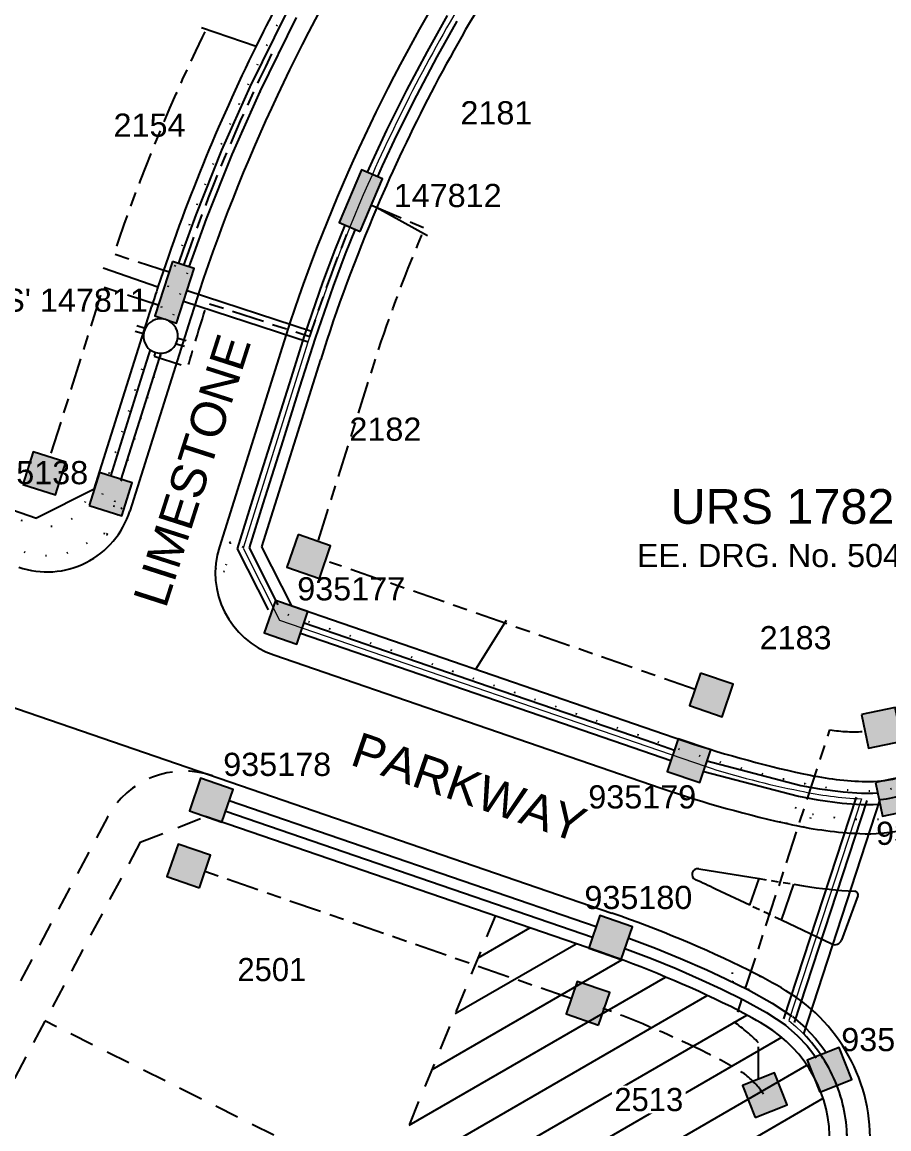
# Model space of a CAD drawing. Header units: metres. Extents: x 305809 to 306184, y 6275996 to 6276634.
# Drawn here: x 306043.4 to 306118.3, y 6276413.2 to 6276508.8 of the extents above; entities that cross this region are included whole.
import ezdxf
from ezdxf.enums import TextEntityAlignment as Align

# ---------------------------------------------------------------- set-up
doc = ezdxf.new("R2010")
doc.units = ezdxf.units.M
doc.header["$LTSCALE"] = 0.7
for name, pattern in [('Cable Exist UG', [8.2, 4, -1.2, 1.8, -1.2]), ('Dash', [5, 3, -2]), ('DOT', [6.35, 0, -6.35])]:
    doc.linetypes.add(name, pattern=pattern)
doc.layers.get('0').update_dxf_attribs({"color": 6})
for name, color, linetype in [('_User Miscellaneous1', 3, 'Continuous'), ('_User Miscellaneous11', 7, 'Continuous'), ('_User Miscellaneous3', 11, 'Continuous'), ('_User Miscellaneous6', 7, 'Continuous'), ('_User Miscellaneous7', 150, 'Continuous'), ('_User Miscellaneous8', 7, 'Continuous'), ('_User Miscellaneous9', 8, 'Continuous'), ('_User_LV_Exist', 7, 'Continuous'), ('_User_SL_Exist', 7, 'Continuous'), ('Cadastre Developer_SP_EXT', 4, 'Continuous'), ('Cadastre Roads_SP_EXT', 8, 'Continuous'), ('Equip_LV_NEW', 5, 'Continuous'), ('Mains_HV_NEW_V17', 2, 'Continuous'), ('Mains_LV_NEW_T84', 2, 'Continuous'), ('SupportsUG_SP_LV_EXT', 7, 'Continuous'), ('SupportsUG_SP_LV_SL_EXT', 7, 'Continuous'), ('Trench_SP_NEW', 2, 'Continuous'), ('UG_Details_SP_MISC', 7, 'Continuous')]:
    doc.layers.add(name, color=color, linetype=linetype)
doc.styles.add('ARIAL', font='arial.ttf', dxfattribs={"height": 2})
doc.styles.add('ARIAL 3.0', font='arial.ttf', dxfattribs={"height": 3})
doc.styles.add('COLUMN_LABEL', font='arial.ttf')
doc.styles.add('Dot', font='dotfont.shx', dxfattribs={"height": 2})
doc.styles.add('POLE_LABEL', font='arial.ttf')
doc.styles.get("Standard").update_dxf_attribs({"font": 'arial.ttf'})
doc.styles.add('style1', font='iso3098b.shx')
doc.linetypes.add('Cable New UG', pattern='A,8,-1,["x",style1,S=3.5,R=0,X=0.35,Y=-1],-3.5', length=12.5)
doc.linetypes.add('IE Trench HV', pattern='A,8,-2,["/",style1,S=2.5,R=0,X=0.1,Y=-1],-4.5', length=14.5)

# ---------------------------------------------------------------- blocks, each defined once
blk = doc.blocks.new('*U46')
at = {"layer": '_User Miscellaneous7'}
blk.add_hatch(color=256, dxfattribs=at).paths.add_polyline_path([(7.485000000784918, -1.484999996043961), (7.484999999215193, 1.485000003956008), (4.514999999215082, 1.485000002386283), (4.515000000784807, -1.484999997613687)])
at = {"layer": '_User Miscellaneous8'}
blk.add_hatch(color=256, dxfattribs=at).paths.add_polyline_path([(1.485000000784918, -1.484999999215122), (1.484999999215193, 1.485000000784848), (-1.485000000784918, 1.484999999215123), (-1.484999999215193, -1.485000000784847)])
at = {"layer": '_User Miscellaneous7'}
blk.add_lwpolyline([(7.484999999215193, 1.485000003956008), (4.514999999215082, 1.485000002386283), (4.515000000784807, -1.484999997613686), (7.485000000784919, -1.484999996043961)], close=True, dxfattribs=at)
at = {"layer": '_User Miscellaneous8'}
blk.add_lwpolyline([(1.484999999215193, 1.485000000784848), (-1.485000000784918, 1.484999999215123), (-1.484999999215193, -1.485000000784847), (1.485000000784918, -1.484999999215122)], close=True, dxfattribs=at)
at = {"flags": 9}
for tag, style, p in [('STRUCTURE_PLANT_NUMBER', 'POLE_LABEL', (1.813241310185143, 0.03081449384802815)), ('STREET_CODE', 'COLUMN_LABEL', (1.813241310185143, -0.1999999999999063))]:
    blk.add_attdef(tag, text='', height=0.2, dxfattribs=dict(at, style=style)).set_placement(p, align=Align.MIDDLE_LEFT)
for tag, p in [('STATE', (1.813241310185143, -0.7999999999999063)), ('OWNED_BY', (1.813241310185143, -0.5999999999999064)), ('COLUMN_TYPE', (1.813241310185143, -0.3999999999999062)), ('USAGE', (1.813241310185143, -0.9999999999999063)), ('STREETNAME', (1.813241310185143, -1.599999999999906)), ('SUBURB', (1.813241310185143, -1.799999999999906)), ('LEGEND', (1.813241310185143, -1.199999999999906)), ('LOCATION', (1.813241310185143, -1.399999999999906)), ('NOTES', (1.813241310185143, -1.999999999999906))]:
    blk.add_attdef(tag, text='', height=0.2, dxfattribs=at).set_placement(p, align=Align.MIDDLE_LEFT)
at = {"flags": 1}
blk.add_attdef('Z', (1.813241310185143, -2.3509109006903), '', height=0.2, dxfattribs=at)
at = {"layer": '_User Miscellaneous6', "style": 'ARIAL', "flags": 8}
blk.add_attdef('ASSET_NUM', text='', height=2, dxfattribs=at).set_placement((2.000000000000094, 2.000000000000094), align=Align.MIDDLE_LEFT)
blk = doc.blocks.new('COLUMN_EXT')
at = {"layer": '_User Miscellaneous7'}
blk.add_hatch(color=256, dxfattribs=at).paths.add_polyline_path([(-7.48500000000015, 1.484999999999892), (-7.48500000000015, -1.485000000000078), (-4.515000000000038, -1.485000000000078), (-4.515000000000038, 1.484999999999892)])
at = {"layer": '_User Miscellaneous8'}
blk.add_hatch(color=256, dxfattribs=at).paths.add_polyline_path([(-1.48500000000015, 1.484999999999891), (-1.48500000000015, -1.485000000000079), (1.484999999999962, -1.485000000000079), (1.484999999999962, 1.484999999999891)])
at = {"layer": '_User Miscellaneous7'}
blk.add_lwpolyline([(-7.48500000000015, -1.485000000000078), (-4.515000000000038, -1.485000000000078), (-4.515000000000038, 1.484999999999892), (-7.48500000000015, 1.484999999999892)], close=True, dxfattribs=at)
at = {"layer": '_User Miscellaneous8'}
blk.add_lwpolyline([(-1.485000000000149, -1.485000000000079), (1.484999999999962, -1.485000000000079), (1.484999999999962, 1.484999999999891), (-1.485000000000149, 1.484999999999891)], close=True, dxfattribs=at)
at = {"flags": 9}
for tag, style, p in [('STRUCTURE_PLANT_NUMBER', 'POLE_LABEL', (1.813241310185049, 0.03081449384793444)), ('STREET_CODE', 'COLUMN_LABEL', (1.813241310185049, -0.2))]:
    blk.add_attdef(tag, text='', height=0.2, dxfattribs=dict(at, style=style)).set_placement(p, align=Align.MIDDLE_LEFT)
for tag, p in [('STATE', (1.813241310185049, -0.8)), ('OWNED_BY', (1.813241310185049, -0.6000000000000001)), ('COLUMN_TYPE', (1.813241310185049, -0.3999999999999999)), ('USAGE', (1.813241310185049, -1)), ('STREETNAME', (1.813241310185049, -1.6)), ('SUBURB', (1.813241310185049, -1.8)), ('LEGEND', (1.813241310185049, -1.2)), ('LOCATION', (1.813241310185049, -1.4)), ('NOTES', (1.813241310185049, -2))]:
    blk.add_attdef(tag, text='', height=0.2, dxfattribs=at).set_placement(p, align=Align.MIDDLE_LEFT)
at = {"flags": 1}
blk.add_attdef('Z', (1.813241310185049, -2.350910900690394), '', height=0.2, dxfattribs=at)
at = {"layer": '_User Miscellaneous6', "style": 'ARIAL', "flags": 8}
blk.add_attdef('ASSET_NUM', text='', height=2, dxfattribs=at).set_placement((2, 2), align=Align.MIDDLE_LEFT)
blk = doc.blocks.new('*U47')
blk.add_hatch(color=256).paths.add_polyline_path([(2.48860268080955, 2.476404994557148), (0.508602996186145, 2.475287456492773), (0.5113968413470822, -2.47471175506567), (2.491396525970488, -2.473594217001295)])
blk.add_lwpolyline([(0.508602996186145, 2.475287456492773), (0.5113968413470822, -2.47471175506567), (2.491396525970488, -2.473594217001295), (2.48860268080955, 2.476404994557148)], close=True)
for tag, p, flags in [('STATE', (0, 1.099999999999906), 9), ('SUPPORT_TYPE', (0, 0.8999999999999062), 9), ('OWNED_BY', (0, 1.299999999999906), 9), ('USAGE', (0, 0.6999999999999063), 9), ('LEGEND', (0, 0.4999999999999063), 9), ('LOCATION', (0, 0.2999999999999063), 9), ('NOTES', (0, 0.09999999999990639), 9), ('PARENT', (0, -0.1000000000000936), 9), ('STREETNAME', (0, -0.3000000000000935), 9), ('SUBURB', (0, -0.5000000000000935), 1)]:
    blk.add_attdef(tag, p, '', height=0.2, dxfattribs=dict(flags=flags))
at = {"layer": '_User Miscellaneous6', "style": 'ARIAL', "flags": 8}
blk.add_attdef('ASSET_NUM', text='', height=2, dxfattribs=at).set_placement((1.5, 7.499999999999906), align=Align.TOP_LEFT)
blk = doc.blocks.new('*U48')
blk.add_hatch(color=256).paths.add_polyline_path([(2.475000096556502, -2.489999904025172), (2.475000019776631, -0.5099999040251461), (-2.474999980223364, -0.5100000959748251), (-2.474999903443492, -2.490000095974851)])
blk.add_lwpolyline([(2.475000019776631, -0.5099999040251461), (-2.474999980223364, -0.5100000959748251), (-2.474999903443492, -2.490000095974851), (2.475000096556502, -2.489999904025172)], close=True)
for tag, p, flags in [('STATE', (0, 1.099999999999906), 9), ('SUPPORT_TYPE', (0, 0.8999999999999062), 9), ('OWNED_BY', (0, 1.299999999999906), 9), ('USAGE', (0, 0.6999999999999063), 9), ('LEGEND', (0, 0.4999999999999063), 9), ('LOCATION', (0, 0.2999999999999063), 9), ('NOTES', (0, 0.09999999999990639), 9), ('PARENT', (0, -0.1000000000000936), 9), ('STREETNAME', (0, -0.3000000000000935), 9), ('SUBURB', (0, -0.5000000000000935), 1)]:
    blk.add_attdef(tag, p, '', height=0.2, dxfattribs=dict(flags=flags))
at = {"layer": '_User Miscellaneous6', "style": 'ARIAL', "flags": 8}
blk.add_attdef('ASSET_NUM', text='', height=2, dxfattribs=at).set_placement((1.5, 7.499999999999906), align=Align.TOP_LEFT)
blk = doc.blocks.new('*U52')
at = {"layer": '_User Miscellaneous7'}
blk.add_hatch(color=256, dxfattribs=at).paths.add_polyline_path([(7.485000000191845, -1.484999999033292), (7.484999999808267, 1.485000000966678), (4.514999999808156, 1.4850000005831), (4.515000000191733, -1.484999999416869)])
at = {"layer": '_User Miscellaneous8'}
blk.add_hatch(color=256, dxfattribs=at).paths.add_polyline_path([(1.485000000191844, -1.484999999808195), (1.484999999808266, 1.485000000191774), (-1.485000000191845, 1.484999999808197), (-1.484999999808267, -1.485000000191774)])
at = {"layer": '_User Miscellaneous7'}
blk.add_lwpolyline([(7.484999999808267, 1.485000000966678), (4.514999999808156, 1.4850000005831), (4.515000000191733, -1.484999999416869), (7.485000000191845, -1.484999999033292)], close=True, dxfattribs=at)
at = {"layer": '_User Miscellaneous8'}
blk.add_lwpolyline([(1.484999999808266, 1.485000000191774), (-1.485000000191845, 1.484999999808196), (-1.484999999808267, -1.485000000191773), (1.485000000191844, -1.484999999808195)], close=True, dxfattribs=at)
at = {"flags": 9}
for tag, style, p in [('STRUCTURE_PLANT_NUMBER', 'POLE_LABEL', (1.813241310185143, 0.03081449384802815)), ('STREET_CODE', 'COLUMN_LABEL', (1.813241310185143, -0.1999999999999063))]:
    blk.add_attdef(tag, text='', height=0.2, dxfattribs=dict(at, style=style)).set_placement(p, align=Align.MIDDLE_LEFT)
for tag, p in [('STATE', (1.813241310185143, -0.7999999999999063)), ('OWNED_BY', (1.813241310185143, -0.5999999999999064)), ('COLUMN_TYPE', (1.813241310185143, -0.3999999999999062)), ('USAGE', (1.813241310185143, -0.9999999999999063)), ('STREETNAME', (1.813241310185143, -1.599999999999906)), ('SUBURB', (1.813241310185143, -1.799999999999906)), ('LEGEND', (1.813241310185143, -1.199999999999906)), ('LOCATION', (1.813241310185143, -1.399999999999906)), ('NOTES', (1.813241310185143, -1.999999999999906))]:
    blk.add_attdef(tag, text='', height=0.2, dxfattribs=at).set_placement(p, align=Align.MIDDLE_LEFT)
at = {"flags": 1}
blk.add_attdef('Z', (1.813241310185143, -2.3509109006903), '', height=0.2, dxfattribs=at)
at = {"layer": '_User Miscellaneous6', "style": 'ARIAL', "flags": 8}
blk.add_attdef('ASSET_NUM', text='', height=2, dxfattribs=at).set_placement((2.000000000000094, 2.000000000000094), align=Align.MIDDLE_LEFT)
blk = doc.blocks.new('A$C7DAD38F0')
at = {"layer": '_User Miscellaneous11', "color": 3, "style": 'ARIAL'}
blk.add_attdef('DRG_NO', text='', height=2, dxfattribs=at).set_placement((0, -4.234356815353749), align=Align.MIDDLE_CENTER)
at = {"layer": '_User Miscellaneous6', "color": 2, "style": 'ARIAL 3.0'}
blk.add_attdef('URS___', text='', height=3, dxfattribs=at).set_placement((0, 0), align=Align.MIDDLE_CENTER)
blk = doc.blocks.new('LV_UG_LINKS_OPEN_NEW')
blk.add_wipeout([(-1.16781979291914, 0.9317901755578024), (-1.2753954607472182, 0.7780761008443426), (-1.3628573802749944, 0.612091301220433), (-1.4288262247842973, 0.43645345613065833), (-1.4722616261893378, 0.25393247931304597), (-1.492478582262907, 0.06740683560475658), (-1.489158259530701, -0.12018185416791205), (-1.4623530214656708, -0.30587520430719284), (-1.4124856026847754, -0.4867447197535584), (-1.3403424421715415, -0.659937980202209), (-1.2470612806634975, -0.8227236244752305), (-1.1341132178010909, -0.9725344257190072), (-1.0032795120075635, -1.1070077781052887), (-0.8566234889795473, -1.224022956536458), (-0.6964580018082551, -1.3217345617471747), (-0.5253089559046028, -1.3986016233531833), (-0.3458754739619754, -1.4534119018747997), (-0.16098732917897446, -1.4853010064776648), (0.026439681954347923, -1.493766026932564), (0.2134497235089498, -1.4786734648101652), (0.39709353541513115, -1.440261338830997), (0.5744749450556361, -1.379135431168045), (0.7427965416379158, -1.2962597338999997), (0.8994037930334197, -1.1929412462803204), (1.0418269093350034, -1.070809362578242), (1.167819792919145, -0.9317901755577975), (1.275395460747223, -0.7780761008443364), (1.3628573802749981, -0.6120913012204272), (1.4288262247843002, -0.4364534561306517), (1.47226162618934, -0.25393247931303886), (1.4924785822629085, -0.06740683560474947), (1.4891582595307011, 0.12018185416791916), (1.4623530214656706, 0.3058752043071995), (1.4124856026847743, 0.48674471975356504), (1.3403424421715397, 0.6599379802022156), (1.2470612806634955, 0.8227236244752367), (1.134113217801088, 0.9725344257190125), (1.00327951200756, 1.1070077781052934), (0.8566234889795431, 1.2240229565364613), (0.6964580018082507, 1.3217345617471778), (0.5253089559045979, 1.3986016233531862), (0.34587547396197027, 1.4534119018748015), (0.16098732917896916, 1.4853010064776662), (-0.026439681954353214, 1.4937660269325646), (-0.21344972350895505, 1.4786734648101643), (-0.39709353541513503, 1.4402613388309966), (-0.5744749450556385, 1.3791354311680442), (-0.7427965416379166, 1.2962597338999986), (-0.8994037930334196, 1.19294124628032), (-1.0418269093350023, 1.0708093625782418)])
for p, q in [((-0.2489999999999862, 1.473103866215909), (-0.2489999999999863, 2.220103866215937)), ((0.2489999999999853, 1.473103866215909), (0.2489999999999853, 2.220103866215937)), ((-0.2489999999999862, -1.473103866215909), (-0.2489999999999863, -2.220103866215937)), ((0.2489999999999853, -1.473103866215909), (0.2489999999999853, -2.220103866215937))]:
    blk.add_line(p, q)
blk.add_lwpolyline([(1.493999999999914, -2.30255972708671e-16, 1), (-1.493999999999915, -4.729978344761826e-17, 1)], format="xyb", close=True)
for tag, p, flags in [('Z', (0, 0), 1), ('ORIENTATION', (0, 0), 9), ('USAGE', (0, -0.2), 9), ('NOTES', (0, -0.4), 9)]:
    blk.add_attdef(tag, p, '', height=0.2, dxfattribs=dict(flags=flags))

msp = doc.modelspace()

# ---------------------------------------------------------------- hatches: boundary and pattern name
at = {"layer": '_User Miscellaneous11'}
h = msp.add_hatch(dxfattribs=at)
h.set_pattern_fill('ANSI31', color=3, angle=345)
h.set_pattern_definition([(30.00000000000006, (0, 0), (-1.5875, 2.749630657015593), [])])
edge = h.paths.add_edge_path()
edge.add_line((306080.0938488768, 6276322.055959568), (306047.4179350656, 6276335.075764042))
edge.add_line((306047.4179350656, 6276335.075764042), (306050.9223460164, 6276345.253277466))
edge.add_line((306050.9223460164, 6276345.253277466), (306057.8622027521, 6276365.408015615))
edge.add_line((306057.8622027521, 6276365.408015615), (306061.1073178062, 6276374.832481665))
edge.add_line((306061.1073178062, 6276374.832481665), (306062.2196468022, 6276378.06290853))
edge.add_line((306062.2196468022, 6276378.06290853), (306065.5384028053, 6276386.101494166))
edge.add_line((306065.5384028053, 6276386.101494166), (306068.5500073483, 6276393.396107267))
edge.add_line((306068.5500073483, 6276393.396107267), (306074.5774876227, 6276407.995679007))
edge.add_line((306074.5774876227, 6276407.995679007), (306076.182789364, 6276411.883990021))
edge.add_line((306076.182789364, 6276411.883990021), (306084.3247250671, 6276431.605128703))
edge.add_line((306084.3247250671, 6276431.605128703), (306093.2486993494, 6276428.53849684))
edge.add_arc((306061.8875041009, 6276337.276645933), 96.49999999117762, 63.70093695201223, 71.03524415712081, ccw=False)
edge.add_arc((306086.255631068, 6276386.583834084), 41.49995985309393, 59.02049926712198, 63.700936951834876, ccw=False)
edge.add_arc((306101.6975504698, 6276412.304343678), 11.50000170978335, -2.002648966138679, 59.0204992674457, ccw=False)
edge.add_arc((306101.6975735646, 6276412.30434287), 11.49997860071395, 348.9768117055355, 357.9973510379942, ccw=False)
edge.add_line((306112.985376184, 6276410.105475016), (306112.1692212041, 6276405.915771467))
edge.add_arc((306041.9884024767, 6276419.587007159), 71.50000001823122, 338.27450380415, 348.97682119515844, ccw=False)
edge.add_line((306108.4096105604, 6276393.120554444), (306100.4652218439, 6276373.18301685))
edge.add_line((306100.4652218439, 6276373.18301685), (306080.0938488768, 6276322.055959568))

# ---------------------------------------------------------------- linework, layer by layer
at = {"layer": '_User Miscellaneous3', "color": 2, "linetype": 'DOT', "ltscale": 0.4}
for p, q in [((306025.568564094, 6276471.886406619), (306044.4077027209, 6276465.412743832)), ((306024.7561634209, 6276469.522300642), (306043.595236523, 6276463.048447176))]:
    msp.add_line(p, q, dxfattribs=at)
at = {"layer": '_User Miscellaneous3', "color": 2, "linetype": 'DOT', "ltscale": 0.4, "flags": 128}
for points in [[(306072.9220511686, 6276521.533879873), (306071.9202820097, 6276519.927725982, 0.06327238530954248), (306055.3912687926, 6276484.009640971), (306050.3234986374, 6276467.907740179), (306049.0115936051, 6276467.736563184, -0.4218733605099723), (306044.4077027209, 6276465.412743832)], [(306073.9402404626, 6276520.898828252), (306072.9384713037, 6276519.292674361, 0.06327238530947173), (306056.5359153121, 6276483.649385028), (306051.3008869429, 6276467.016051762)], [(306051.3008869429, 6276467.016051762, -4.797528199866322e-05), (306051.3005177783, 6276467.014925966, -4.797528199866322e-05)], [(306043.5952365227, 6276463.048447176, 0.3023349671738438), (306050.1337652493, 6276464.761242912), (306051.5712601719, 6276464.308818445)], [(306066.3854468791, 6276457.648838995), (306099.8418099422, 6276446.151904363, 0.02944292185190946), (306110.7564084923, 6276443.106173364, 0.04204473499533939), (306115.9673103185, 6276442.429048727, 0.1256120276477948), (306121.4400441298, 6276443.56543289, -0.07654266054829033), (306127.0200289603, 6276445.302921467, 0.1139619496459761), (306133.842609717, 6276447.996514506, 0.03507414391059647), (306138.3675795756, 6276451.604216407, 0.03201196402138209), (306146.8859782115, 6276460.502502515), (306150.0058665226, 6276464.209664275)], [(306138.1107389328, 6276448.075863234, -0.02034760221278297), (306135.2603279909, 6276445.937370291, -0.1139619496469988), (306127.3913391421, 6276442.830649486, 0.07654266054718757), (306122.5379148367, 6276441.319396401, -0.1256120276468813), (306115.8543992082, 6276439.931599813, -0.03241042200506566), (306111.5035535498, 6276440.41203555)]]:
    msp.add_lwpolyline(points, format="xyb", dxfattribs=at)
for points in [[(306050.7556830188, 6276464.565506001), (306051.9682415135, 6276466.804772489)], [(306051.3005177785, 6276467.014925966), (306052.7313392935, 6276466.564601829)], [(306051.9682415135, 6276466.804772489), (306052.9114672656, 6276467.13692509)], [(306050.7556830184, 6276464.565506), (306051.1604494445, 6276463.80909824)], [(306060.64847772, 6276464.072831551), (306064.1778044887, 6276462.962042389)], [(306061.4115754005, 6276463.832660923), (306060.8286056921, 6276464.645154811)], [(306061.4115754003, 6276463.832660922), (306060.921532467, 6276461.36599626)], [(306060.921532467, 6276461.36599626), (306060.1247252487, 6276460.987761183)], [(306060.1296592649, 6276461.615223442), (306061.320395853, 6276461.240461517)], [(306108.9250101056, 6276439.722905258), (306110.0014604568, 6276441.00917165), (306111.4824145972, 6276440.703208056), (306111.5930717527, 6276439.178992452)], [(306109.5139807375, 6276439.590593656), (306110.0014604568, 6276441.00917165)], [(306110.9949348784, 6276439.284630063), (306111.4824145974, 6276440.703208056)], [(306107.2051061587, 6276426.409904456), (306106.1740012104, 6276425.255594306), (306104.8190983383, 6276425.928370195), (306104.7651789731, 6276427.617694165)], [(306104.8190983381, 6276425.928370195), (306105.3100549348, 6276427.357065988)], [(306106.1740012105, 6276425.255594305), (306106.6664500301, 6276426.688632503)]]:
    msp.add_lwpolyline(points, dxfattribs=at)
at = {"layer": '_User Miscellaneous9', "linetype": 'Dash'}
for p, q in [((306053.6217145036, 6276437.979376732), (306059.285556954, 6276440.209580973)), ((306053.6217145036, 6276437.979376732), (306012.5825783576, 6276360.95822155)), ((306062.2196468022, 6276378.06290853), (306084.3247250674, 6276431.605128704)), ((306074.5774876229, 6276407.995679007), (306045.4018852123, 6276422.552620546))]:
    msp.add_line(p, q, dxfattribs=at)
at = {"layer": '_User Miscellaneous9', "linetype": 'Dash', "flags": 128}
msp.add_lwpolyline([(306059.8659357109, 6276443.711029005, 0.3684914422610996), (306050.8095739674, 6276440.145082025), (306009.4919567886, 6276362.604904431, -0.04292942838943698), (306002.1096016936, 6276351.222921659), (305997.6067150911, 6276345.435329158, 0.3657022077982027), (305997.9936112917, 6276335.76617014), (306038.406806883, 6276291.611155073, 0.09417011056167272), (306057.3977312868, 6276277.417514809, 0.4363166879152359), (306067.654533896, 6276281.381491107)], format="xyb", dxfattribs=at)
at = {"layer": '_User_LV_Exist', "color": 7, "linetype": 'Cable Exist UG', "flags": 128}
msp.add_lwpolyline([(306054.9310511285, 6276480.262325548), (306054.8220339172, 6276479.929015989), (306057.7521680919, 6276479.00681149, -0.009431721412014711), (306059.4442799125, 6276484.530816376), (306068.2834898242, 6276481.639732126, -0.01748844528732982), (306071.7431760242, 6276491.085876207)], format="xyb", dxfattribs=at)
at = {"layer": '_User_LV_Exist', "color": 7, "linetype": 'Cable Exist UG'}
msp.add_arc((306205.0061076245, 6276436.921186959), 156.15, 153.7275673866365, 160.9801907924704, dxfattribs=at)
at = {"layer": '_User_SL_Exist', "linetype": 'Cable Exist UG'}
msp.add_line((306073.6054170868, 6276492.982208411), (306078.2135471414, 6276491.016187709), dxfattribs=at)
at = {"layer": '_User_SL_Exist', "linetype": 'Cable Exist UG', "flags": 128}
for points in [[(306056.1182776363, 6276487.196863798), (306051.3631041261, 6276488.752162023, -0.03330784412479019), (306059.6062826265, 6276508.695230949)], [(306069.0336129795, 6276464.067324053), (306073.9862058951, 6276479.774516478, -0.02179167899291446), (306078.2135471483, 6276491.016187726)], [(306107.0458658129, 6276420.672097502, 0.04546345081475091), (306104.9713941746, 6276422.434718706), (306113.2185678148, 6276447.693842152)], [(306107.4929177288, 6276416.230575941, 0.07797466342024628), (306105.831073111, 6276417.981272072, 0.024628691237556), (306102.6487049111, 6276419.754064097, 0.02675925229816009), (306093.6063456015, 6276423.635867167, 0.02675925229816009)]]:
    msp.add_lwpolyline(points, format="xyb", dxfattribs=at)
for points in [[(306055.1856698128, 6276484.345505763), (306050.4302061375, 6276485.900898867), (306045.8151148312, 6276471.23730125)], [(306101.56122511, 6276451.167647552), (306069.9920367908, 6276462.167737154)], [(306090.9072471021, 6276424.463495853), (306059.2057722604, 6276435.462879115)], [(306107.0579560914, 6276417.521006105), (306107.0458658132, 6276420.672097502)]]:
    msp.add_lwpolyline(points, dxfattribs=at)
at = {"layer": '_User_SL_Exist', "linetype": 'Cable Exist UG'}
msp.add_arc((306115.2735237903, 6276459.516581087), 12, 260.1397087079046, 274.6218935298614, dxfattribs=at)
at = {"layer": 'Cadastre Developer_SP_EXT'}
for p, q in [((306058.912837088, 6276508.32828422), (306063.6414303997, 6276506.703351824)), ((306074.0745081702, 6276492.782074567), (306078.4511246769, 6276490.364383943)), ((305977.0395489766, 6276489.197554257), (306044.6779947531, 6276465.95429891)), ((306050.438649549, 6276487.554660512), (306055.1672428607, 6276485.929728116)), ((306049.661722549, 6276468.469841392), (306054.6281711128, 6276484.249811601)), ((306064.1361407563, 6276463.495856632), (306069.2224142376, 6276479.656548316)), ((306049.661722549, 6276468.469841392), (306044.6779947531, 6276465.95429891)), ((306066.718162259, 6276458.380422316), (306064.1361407563, 6276463.495856632)), ((306066.718162259, 6276458.380422316), (306101.5224180256, 6276446.426979613)), ((306082.6406256448, 6276452.908831744), (306085.2783351542, 6276457.156476803))]:
    msp.add_line(p, q, dxfattribs=at)
for centre, radius, start, end in [((306205.0061076245, 6276436.921186959), 157.65, 148.0479280617366, 153.7275673866365), ((306205.0061076245, 6276436.921186959), 142.35, 148.0479280617366, 156.8948805715992), ((306205.0061076245, 6276436.921186959), 157.65, 153.7275673866365, 161.8883751813244), ((306205.0061076245, 6276436.921186959), 142.35, 156.8948805715992, 162.5295859389875), ((306205.0061076245, 6276436.921186959), 157.65, 161.8883751813244, 162.5295859389875), ((306131.138007897, 6276537.224611546), 95.5, 251.0352441290228, 257.7811159554156), ((306117.380957416, 6276473.697109139), 30.5, 257.7811159554156, 267.4113874104651), ((306116.4776685356, 6276453.717517821), 10.5, 267.4113874104651, 296.0495508276497), ((306061.887504098, 6276337.276645926), 96.49999999914981, 63.70093695242302, 71.03524415692428), ((306086.2556132627, 6276386.583798097), 41.50000000335075, 59.02050376533892, 63.70093692645074), ((306101.6975532498, 6276412.304345188), 11.49999898407705, 357.9973430328646, 59.02050727096332)]:
    msp.add_arc(centre, radius, start, end, dxfattribs=at)
at = {"layer": 'Cadastre Roads_SP_EXT'}
for p, q in [((306057.9667234616, 6276483.199065098), (306052.7316947938, 6276466.565731366)), ((306065.8838618888, 6276480.707294819), (306060.4663547525, 6276463.494169561)), ((306065.1829969056, 6276454.149679944), (306098.6393599689, 6276442.652745312)), ((306036.2736759651, 6276451.818266114), (306094.3861520269, 6276431.848512158)), ((306101.8817978346, 6276435.698428954), (306107.0910780015, 6276434.847675311)), ((306106.2984078564, 6276432.540985659), (306107.0910780013, 6276434.847675311)), ((306109.0275484333, 6276431.251698717), (306110.0947008738, 6276434.357138612)), ((306110.0947008738, 6276434.357138612), (306110.933770256, 6276434.220105988)), ((306106.2984078565, 6276432.540985659), (306103.3291986896, 6276433.943684604)), ((306115.6268565431, 6276433.344205636), (306114.2097039646, 6276429.524213597)), ((306113.3908777614, 6276429.190396497), (306109.0275484331, 6276431.251698717))]:
    msp.add_line(p, q, dxfattribs=at)
at = {"layer": 'Cadastre Roads_SP_EXT', "linetype": 'Dash', "ltscale": 0.3}
for p, q in [((306107.0910780015, 6276434.847675311), (306110.0947008738, 6276434.357138612)), ((306109.0275484331, 6276431.251698717), (306106.2984078565, 6276432.540985659))]:
    msp.add_line(p, q, dxfattribs=at)
at = {"layer": 'Cadastre Roads_SP_EXT'}
for centre, radius, start, end in [((306205.0061076271, 6276436.921186958), 154.1500000027409, 148.0479280636995, 162.5295859391828), ((306205.0061076259, 6276436.921186958), 145.8500000019032, 148.0479280633599, 162.5295859388061), ((306045.5776540463, 6276468.817331016), 7.500000000017871, 251.0352441575115, 342.5295859395214), ((306067.6203955, 6276461.242569911), 7.500000000017871, 162.5295859395215, 251.0352441583526), ((306131.1380078914, 6276537.224611547), 99.99999999959488, 251.0352441608441, 257.7811159460323), ((306116.4776685354, 6276453.717517822), 15.00000000026781, 267.4113874116135, 296.0495508462832), ((306117.3809574174, 6276473.697109139), 34.99999999978633, 257.7811159408337, 267.4113874085937), ((306101.8012079948, 6276435.204966415), 0.5000000000342001, 80.72462432750477, 245.4443442600236), ((306039.2568753466, 6276298.316484867), 149.9999997572289, 64.7132471076251, 65.44434423101958), ((306117.3809574161, 6276473.697109141), 40.00000000315649, 260.7246243682658, 267.10501400901), ((306115.3455900322, 6276433.448544671), 0.2999958074183297, 339.6470872986096, 87.10610522679293), ((306061.8875040981, 6276337.276645926), 99.99999999897666, 63.7009369523935, 71.03524415694903), ((306113.6471670552, 6276429.732905297), 0.5999999998920468, 244.7132470901949, 339.6459961951995), ((306086.2556132582, 6276386.583798099), 45.00000000356646, 59.02050233889451, 63.70093692210562), ((306101.6975533116, 6276412.304345217), 14.99999892873403, 354.710619820545, 59.02050746148615)]:
    msp.add_arc(centre, radius, start, end, dxfattribs=at)
at = {"layer": 'Mains_HV_NEW_V17', "color": 2, "linetype": 'Cable New UG', "lineweight": 0, "flags": 128}
msp.add_lwpolyline([(306035.4917952488, 6276586.525766869), (306028.8583561952, 6276567.222295777), (305998.8785743534, 6276577.524539073), (305996.0091452104, 6276569.174429565, 0.9999999999999999), (305995.3591722517, 6276567.282992241), (305994.7090414067, 6276565.391095462), (306014.5307035401, 6276558.579585395), (306037.3827463414, 6276550.726716215), (306079.6178189139, 6276536.213068466), (306093.7573270756, 6276530.374507437), (306082.9506660284, 6276513.048000086, 0.03431400286669316), (306073.6856515686, 6276495.638819075, 0.02662351059494304), (306068.1188068579, 6276481.146488073), (306062.522234762, 6276463.364417081), (306065.6541483458, 6276457.159550776), (306102.4489987954, 6276444.534596524, 0.03014133901795535), (306110.6082556442, 6276442.42203103, 0.04204473496825951), (306115.9356952072, 6276441.729763031), (306109.6608363361, 6276422.579854717, -0.241130254154562), (306114.6896119328, 6276411.850049286, -0.03937979541321498), (306114.4577010521, 6276409.818665876), (306113.6415460721, 6276405.628962327, -0.02235897867286005), (306112.1087835907, 6276399.285968883, -0.0243472243752348), (306109.8030624778, 6276392.565314177), (306101.8586737613, 6276372.627776583), (306089.8099410553, 6276342.388746821), (306080.5710266472, 6276319.201593901), (306065.246905017, 6276280.742259574), (306057.4573628149, 6276260.870565595, 0.005601294458473173), (306051.9783057483, 6276245.846117294), (306044.4299708908, 6276223.371686502), (306037.842803413, 6276203.307180568)], format="xyb", dxfattribs=at)
at = {"layer": 'Mains_LV_NEW_T84', "color": 2, "linetype": 'Cable New UG', "flags": 128}
msp.add_lwpolyline([(306105.3525903687, 6276381.396241495), (306109.8030624778, 6276392.565314177, 0.0243472243752348), (306112.1087835907, 6276399.285968883, 0.02235897867286005), (306113.6415460721, 6276405.628962327), (306114.4577010521, 6276409.818665876, 0.03937979541321498), (306114.6896119328, 6276411.850049286, 0.1013050648603836), (306113.8230205236, 6276416.991883665, 0.09899903384249875), (306110.9558911321, 6276421.432528041), (306117.5595309878, 6276441.657899978, 0.06362248653762238), (306121.8259047851, 6276442.786939478, -0.08373574935166948), (306127.1668442374, 6276444.617176569, 0.08945519685288678), (306132.8757726267, 6276446.573011308, 0.02362176066902759), (306134.239570833, 6276447.419954124, 0.002231999041971018), (306134.5474687158, 6276447.633973685, 0.002231999041971018)], format="xyb", dxfattribs=at)
at = {"layer": 'Trench_SP_NEW', "linetype": 'IE Trench HV', "ltscale": 0.8, "flags": 128}
msp.add_lwpolyline([(306112.1087835907, 6276399.285968883, 0.02235897867286005), (306113.6415460721, 6276405.628962327), (306114.4577010521, 6276409.818665876, 0.03937979541321498), (306114.6896119328, 6276411.850049286, 0.1013050648603836), (306113.8230205236, 6276416.991883665)], format="xyb", dxfattribs=at)
at = {"layer": 'UG_Details_SP_MISC'}
for p, q in [((306066.2643108865, 6276509.610217866), (306063.0902323219, 6276503.19994747)), ((306067.1167205947, 6276509.168273592), (306063.95948422817, 6276502.792017178)), ((306080.16284812294, 6276509.34576291), (306078.41588724055, 6276506.247056778)), ((306080.9935103907, 6276508.864379464), (306079.2581490523, 6276505.786248251)), ((306078.41588724055, 6276506.247056778), (306076.63740489125, 6276502.895706425)), ((306079.2581490523, 6276505.786248251), (306077.49135976, 6276502.456932151)), ((306063.0902323219, 6276503.19994747), (306060.6590074891, 6276497.7233187035)), ((306063.95948422817, 6276502.792017178), (306061.5439040797, 6276497.350629959)), ((306076.63740489125, 6276502.895706425), (306074.9218784316, 6276499.445195428)), ((306077.49135976, 6276502.456932151), (306075.7865251693, 6276499.027926163)), ((306074.9218784316, 6276499.445195428), (306073.6761112548, 6276496.784226457)), ((306075.7865251693, 6276499.027926163), (306074.54835343425, 6276496.3831811175)), ((306060.6590074891, 6276497.7233187035), (306058.4297624612, 6276492.133020189)), ((306061.5439040797, 6276497.350629959), (306059.326689726, 6276491.790500877)), ((306073.6761112548, 6276496.784226457), (306073.2481691348, 6276495.836326341)), ((306074.54835343425, 6276496.3831811175), (306074.1231340024, 6276495.441311809)), ((306058.4297624612, 6276492.133020189), (306057.34504628024, 6276489.162654504)), ((306059.326689726, 6276491.790500877), (306058.249127411, 6276488.8397252)), ((306071.2970483061, 6276491.262992155), (306070.45285879675, 6276489.136609167)), ((306072.18930374226, 6276490.908760259), (306071.3483056842, 6276488.790416043)), ((306057.34504628024, 6276489.162654504), (306056.92780821427, 6276487.967958842)), ((306058.249127411, 6276488.8397252), (306057.834126197, 6276487.651434413)), ((306070.45285879675, 6276489.136609167), (306069.38988660515, 6276486.311769567)), ((306071.3483056842, 6276488.790416043), (306070.29298396147, 6276485.985907501)), ((306069.38988660515, 6276486.311769567), (306067.82779066736, 6276481.790650576)), ((306070.29298396147, 6276485.985907501), (306068.73918897746, 6276481.488813665)), ((306057.6830872805, 6276485.611880902), (306068.43270707404, 6276482.095949405)), ((306057.38465277676, 6276484.699446332), (306068.1342725703, 6276481.183514834)), ((306053.68797857227, 6276477.864939518), (306055.3826944494, 6276483.2495852485)), ((306054.6036957879, 6276477.576734763), (306056.298411665, 6276482.961380493)), ((306067.82779066736, 6276481.790650576), (306066.4891545243, 6276477.567432978)), ((306068.73918897746, 6276481.488813665), (306067.4045782967, 6276477.278295861)), ((306051.0804888213, 6276469.580123908), (306053.68797857227, 6276477.864939518)), ((306051.99620603706, 6276469.291919152), (306054.6036957879, 6276477.576734763)), ((306066.4891545243, 6276477.567432978), (306065.02778496797, 6276472.924201951)), ((306067.4045782967, 6276477.278295861), (306065.9435021836, 6276472.635997196)), ((306065.02778496797, 6276472.924201951), (306063.3136939097, 6276467.477995173)), ((306065.9435021836, 6276472.635997196), (306064.2294111253, 6276467.189790417)), ((306063.3136939097, 6276467.477995173), (306062.0057848438, 6276463.322356424)), ((306064.2294111253, 6276467.189790417), (306063.0386846801, 6276463.406477737)), ((306062.0057848438, 6276463.322356424), (306064.6748584561, 6276458.034456718)), ((306063.0386846801, 6276463.406477737), (306065.5318736475, 6276458.467036146)), ((306067.79098348925, 6276456.933213481), (306083.79170081374, 6276451.438072437)), ((306067.4791660182, 6276456.025265318), (306083.4798833427, 6276450.530124275)), ((306083.79170081374, 6276451.438072437), (306090.43417952606, 6276449.156839874)), ((306083.4798833427, 6276450.530124275), (306090.122362055, 6276448.248891711)), ((306090.43417952606, 6276449.156839874), (306097.35383920965, 6276446.780414794)), ((306090.122362055, 6276448.248891711), (306097.0420217386, 6276445.872466631)), ((306097.35383920965, 6276446.780414794), (306099.7924181382, 6276445.942931393)), ((306097.0420217386, 6276445.872466631), (306099.48060066724, 6276445.034983231)), ((306102.57299766963, 6276445.008419505), (306110.7134372786, 6276442.890644934)), ((306102.3312944462, 6276444.0793449385), (306110.5030740101, 6276441.953417126)), ((306110.7134372786, 6276442.890644934), (306112.33016704157, 6276442.584618919)), ((306115.4795582418, 6276441.879225631), (306109.20469937066, 6276422.729317317)), ((306110.5030740101, 6276441.953417126), (306112.1792965802, 6276441.636129893)), ((306112.33016704157, 6276442.584618919), (306114.3634463844, 6276442.322078359)), ((306114.3634463844, 6276442.322078359), (306115.9533388541, 6276442.209713356)), ((306115.9533388541, 6276442.209713356), (306116.93562712567, 6276442.206832843)), ((306116.93562712567, 6276442.206832843), (306117.41584770207, 6276442.23567641)), ((306061.32845273154, 6276441.585345812), (306093.02652844525, 6276430.700034418)), ((306116.39183217264, 6276441.580300431), (306110.1169733015, 6276422.430392116)), ((306112.1792965802, 6276441.636129893), (306114.2680590512, 6276441.366425256)), ((306114.2680590512, 6276441.366425256), (306115.9180515573, 6276441.249812706)), ((306115.9180515573, 6276441.249812706), (306116.9630251208, 6276441.246748371)), ((306116.9630251208, 6276441.246748371), (306117.4734046125, 6276441.277403379)), ((306061.016655447, 6276440.677390717), (306092.7147311607, 6276429.792079323)), ((306095.84416310466, 6276429.713174793), (306098.145134104, 6276428.839206684)), ((306095.50329068117, 6276428.815730649), (306097.79264196515, 6276427.946176007)), ((306098.145134104, 6276428.839206684), (306100.30371526064, 6276427.954714802)), ((306097.79264196515, 6276427.946176007), (306099.9288635236, 6276427.070846108)), ((306100.30371526064, 6276427.954714802), (306102.57628807786, 6276426.957963847)), ((306099.9288635236, 6276427.070846108), (306102.1810730016, 6276426.083026519)), ((306102.57628807786, 6276426.957963847), (306104.2338807773, 6276426.187277069)), ((306102.1810730016, 6276426.083026519), (306103.81959808763, 6276425.321205102)), ((306104.2338807773, 6276426.187277069), (306106.18603391346, 6276425.227029737)), ((306103.81959808763, 6276425.321205102), (306105.7425927992, 6276424.375300547)), ((306106.18603391346, 6276425.227029737), (306108.2299390147, 6276424.10272992)), ((306105.7425927992, 6276424.375300547), (306107.73280468344, 6276423.280535994)), ((306108.2299390147, 6276424.10272992), (306109.9257934224, 6276422.980101818)), ((306107.73280468344, 6276423.280535994), (306109.3958792484, 6276422.179607615)), ((306109.9756941789, 6276422.942159199), (306111.0957993256, 6276421.968740687)), ((306109.3459784919, 6276422.217550234), (306110.42858152033, 6276421.27672264)), ((306111.0957993256, 6276421.968740687), (306111.9650504647, 6276421.039272679)), ((306110.42858152033, 6276421.27672264), (306111.2375929755, 6276420.411667386)), ((306111.9650504647, 6276421.039272679), (306112.517379476, 6276420.344616159)), ((306111.2375929755, 6276420.411667386), (306111.75021098356, 6276419.766954842)), ((306112.517379476, 6276420.344616159), (306112.8231751744, 6276419.915420486)), ((306111.75021098356, 6276419.766954842), (306112.0413258942, 6276419.358364202))]:
    msp.add_line(p, q, dxfattribs=at)

# ---------------------------------------------------------------- block references
at = {"layer": '_User Miscellaneous1'}
msp.add_blockref('A$C7DAD38F0', (306110.2826099455, 6276466.969748573), dxfattribs=at).add_auto_attribs({'URS___': 'URS 17821', 'DRG_NO': 'EE. DRG. No. 504341'})
at = {"layer": 'SupportsUG_SP_LV_EXT'}
ref = msp.add_blockref('*U48', (306074.0745081702, 6276492.782074567), dxfattribs=dict(at, rotation=246.8948783628135))
ref.add_attrib('ASSET_NUM_001', '147812', (306075.5328068447, 6276492.814132316), dxfattribs={"layer": '_User Miscellaneous6', "height": 2, "style": 'ARIAL'})
ref = msp.add_blockref('*U47', (306055.1672428607, 6276485.929728116), dxfattribs=dict(at, rotation=341.856036700651))
ref.add_attrib('ASSET_NUM_001', "'S' 147811", (306041.2606382614, 6276483.771571281), dxfattribs={"layer": '_User Miscellaneous6', "height": 2, "style": 'ARIAL'})
at = {"layer": 'SupportsUG_SP_LV_SL_EXT'}
ref = msp.add_blockref('*U52', (306051.0782226168, 6276468.024024661), dxfattribs=dict(at, rotation=162.5295859428516))
ref.add_attrib('ASSET_NUM_001', '935138', (306039.8138884953, 6276468.888460737), dxfattribs={"layer": '_User Miscellaneous6', "height": 2, "style": 'ARIAL'})
ref = msp.add_blockref('*U46', (306066.2355573372, 6276456.976030102), dxfattribs=dict(at, rotation=71.0352441280006))
ref.add_attrib('ASSET_NUM_001', '935177', (306067.1981073315, 6276458.859947063), dxfattribs={"layer": '_User Miscellaneous6', "height": 2, "style": 'ARIAL'})
ref = msp.add_blockref('COLUMN_EXT', (306101.0457333461, 6276445.020566902), dxfattribs=dict(at, rotation=251.2766016415701))
ref.add_attrib('ASSET_NUM_001', '935179', (306092.3423733, 6276440.896354783), dxfattribs={"layer": '_User Miscellaneous6', "height": 2, "style": 'ARIAL'})
ref = msp.add_blockref('COLUMN_EXT', (306118.9143149657, 6276441.982826552), dxfattribs=dict(at, rotation=281.7304691473296))
ref.add_attrib('ASSET_NUM_001', '935181', (306117.2066165197, 6276437.754975043), dxfattribs={"layer": '_User Miscellaneous6', "height": 2, "style": 'ARIAL'})
ref = msp.add_blockref('COLUMN_EXT', (306059.7680096752, 6276441.614025488), dxfattribs=dict(at, rotation=71.03524415520273))
ref.add_attrib('ASSET_NUM_001', '935178', (306060.8044463976, 6276443.70477479), dxfattribs={"layer": '_User Miscellaneous6', "height": 2, "style": 'ARIAL'})
ref = msp.add_blockref('COLUMN_EXT', (306094.2638289948, 6276429.758150767), dxfattribs=dict(at, rotation=71.03524415520273))
ref.add_attrib('ASSET_NUM_001', '935180', (306092.006825446, 6276432.216150479), dxfattribs={"layer": '_User Miscellaneous6', "height": 2, "style": 'ARIAL'})
ref = msp.add_blockref('COLUMN_EXT', (306113.1848611651, 6276418.337253137), dxfattribs=dict(at, rotation=21.48980449490473))
ref.add_attrib('ASSET_NUM_001', '935182', (306114.1971935898, 6276419.944532558), dxfattribs={"layer": '_User Miscellaneous6', "height": 2, "style": 'ARIAL'})

# ---------------------------------------------------------------- texts
at = {"layer": 'Cadastre Developer_SP_EXT', "style": 'ARIAL'}
for s, p in [('2181', (306081.2956285694, 6276499.953426815)), ('2154', (306051.3258047932, 6276498.888159045)), ('2182', (306071.7041855587, 6276472.638210231)), ('2183', (306107.1432717844, 6276454.641156421))]:
    msp.add_text(s, height=2, dxfattribs=at).set_placement(p)
at = {"layer": 'Cadastre Roads_SP_EXT', "color": 3, "style": 'ARIAL 3.0'}
msp.add_text('PARKWAY', height=3, rotation=341.0352441592149, dxfattribs=at).set_placement((306071.6512055384, 6276444.709113526))

# ---------------------------------------------------------------- next in the draw order: block references
at = {"layer": 'Equip_LV_NEW', "linetype": 'Cable Exist UG', "lineweight": 0, "ltscale": 0.5, "rotation": 253.4083286158481}
msp.add_blockref('LV_UG_LINKS_OPEN_NEW', (306055.3950270481, 6276481.680886958), dxfattribs=at)

# ---------------------------------------------------------------- next in the draw order: texts
at = {"layer": '_User Miscellaneous9', "char_height": 2, "attachment_point": 5, "style": 'Dot', "bg_fill": 3, "box_fill_scale": 1.1, "bg_fill_color": 256, "bg_fill_transparency": 0}
for s, insert in [('2501', (306065.0043766666, 6276426.976709909)), ('2513', (306097.5686795953, 6276415.754854779))]:
    msp.add_mtext(s, dxfattribs=dict(at, insert=insert))

# ---------------------------------------------------------------- next in the draw order: linework, layer by layer
at = {"layer": 'Cadastre Developer_SP_EXT'}
msp.add_line((306093.2486993494, 6276428.53849684), (306059.2854047534, 6276440.209633275), dxfattribs=at)

# ---------------------------------------------------------------- next in the draw order: texts
at = {"layer": 'Cadastre Roads_SP_EXT', "color": 3, "style": 'ARIAL 3.0'}
msp.add_text('LIMESTONE', height=3, rotation=72.21095735580576, dxfattribs=at).set_placement((306055.8345854728, 6276458.085572347))

doc.saveas('drawing.dxf')
